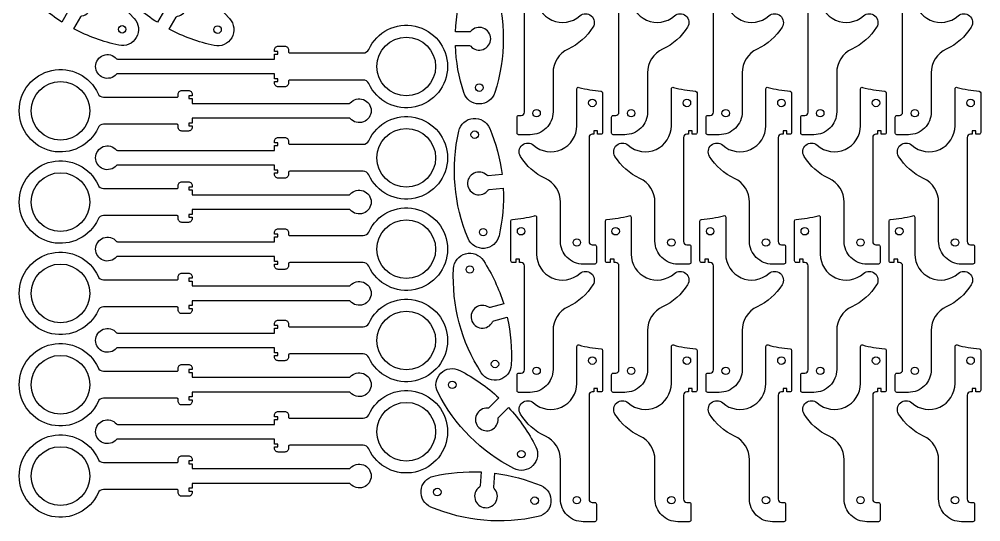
# Model space of a CAD drawing. Header units: millimetres. Extents: x -189 to 106, y -240 to 57.
# Drawn here: x -188.7 to 106.2, y -239.9 to -85.8 of the extents above; entities that cross this region are included whole.
import ezdxf

# ---------------------------------------------------------------- set-up
doc = ezdxf.new("R2010")
doc.units = ezdxf.units.MM
doc.layers.get('0').update_dxf_attribs({"linetype": 'CONTINUOUS'})

msp = doc.modelspace()

# ---------------------------------------------------------------- linework, layer by layer
for points in [[(-173.47, -82.99), (-175.62, -86.7, -0.068152), (-186.83, -77.27, -0.728869), (-182.06, -69.03, -0.156826), (-153.45, -85.59, -0.728869), (-158.21, -93.83, -0.068152), (-171.98, -88.81), (-169.83, -85.1, -0.217781), (-169.48, -84.85, 2.684924), (-173.43, -82.57, -0.217781)], [(-144.22, -83.08), (-146.37, -86.79, -0.068152), (-157.58, -77.35, -0.728869), (-152.81, -69.11, -0.156826), (-124.19, -85.67, -0.728869), (-128.96, -93.91, -0.068152), (-142.73, -88.89), (-140.58, -85.18, -0.217781), (-140.23, -84.93, 2.684924), (-144.18, -82.65, -0.217781)], [(-50.65, -89.72), (-54.93, -89.71, -0.068152), (-52.37, -75.29, -0.728869), (-42.85, -75.3, -0.156826), (-42.88, -108.36, -0.728869), (-52.4, -108.35, -0.068152), (-54.94, -93.92), (-50.65, -93.92, -0.217781), (-50.26, -94.1, 2.684924), (-50.26, -89.54, -0.217781)], [(-105.77, -96.18), (-83.22, -96.18, 0.294111), (-81.54, -95.1, -4.61673), (-81.54, -105.57, 0.294111), (-83.22, -104.48), (-105.77, -104.48, 0.414214), (-106.12, -104.83), (-106.12, -105.4, -0.414214), (-107.27, -106.55), (-109.27, -106.55, -0.414214), (-110.42, -105.4), (-110.42, -104.95), (-109.42, -104.95), (-109.42, -104.1), (-110.42, -104.1), (-110.42, -102.6), (-158.64, -102.6, 0.217781), (-158.91, -102.72, -2.684924), (-158.91, -97.95, 0.217781), (-158.64, -98.07), (-110.42, -98.07), (-110.42, -96.57), (-109.42, -96.57), (-109.42, -95.72), (-110.42, -95.72), (-110.42, -95.27, -0.414214), (-109.27, -94.12), (-107.27, -94.12, -0.414214), (-106.12, -95.27), (-106.12, -95.83, 0.414214)], [(-140.33, -118.06), (-162.88, -118.06, 0.294111), (-164.56, -119.14, -4.61673), (-164.56, -108.67, 0.294111), (-162.88, -109.76), (-140.33, -109.76, 0.414214), (-139.98, -109.41), (-139.98, -108.84, -0.414214), (-138.83, -107.69), (-136.83, -107.69, -0.414214), (-135.68, -108.84), (-135.68, -109.29), (-136.68, -109.29), (-136.68, -110.14), (-135.68, -110.14), (-135.68, -111.64), (-87.46, -111.64, 0.217781), (-87.2, -111.52, -2.684924), (-87.2, -116.29, 0.217781), (-87.46, -116.17), (-135.68, -116.17), (-135.68, -117.67), (-136.68, -117.67), (-136.68, -118.52), (-135.68, -118.52), (-135.68, -118.97, -0.414214), (-136.83, -120.12), (-138.83, -120.12, -0.414214), (-139.98, -118.97), (-139.98, -118.41, 0.414214)], [(-15.74, -160.93, -0.414214), (-22.74, -153.93), (-22.74, -141.93, 0.29191), (-27.37, -134.67, -0.145821), (-35.01, -127.91, -0.86276), (-30.98, -124.49, 0.643616), (-17.71, -118.5), (-17.71, -107.22, -0.494779), (-17.08, -106.73, 0.048614), (-10.29, -107.9, -0.393063), (-9.83, -108.4), (-9.83, -120.59, -0.414214), (-10.33, -121.09), (-11.33, -121.09), (-11.33, -120.09), (-12.47, -120.09), (-12.47, -121.09), (-12.97, -121.09, 0.414214), (-13.97, -122.09), (-13.97, -154.02, 0.414214), (-12.97, -155.02), (-12.21, -155.02, -0.414214), (-11.71, -155.52), (-11.71, -160.43, -0.414214), (-12.21, -160.93)], [(13.26, -160.93, -0.414214), (6.26, -153.93), (6.26, -141.93, 0.29191), (1.63, -134.67, -0.145821), (-6.01, -127.91, -0.86276), (-1.98, -124.49, 0.643616), (11.29, -118.5), (11.29, -107.22, -0.494779), (11.92, -106.73, 0.048614), (18.71, -107.9, -0.393063), (19.17, -108.4), (19.17, -120.59, -0.414214), (18.67, -121.09), (17.67, -121.09), (17.67, -120.09), (16.53, -120.09), (16.53, -121.09), (16.03, -121.09, 0.414214), (15.03, -122.09), (15.03, -154.02, 0.414214), (16.03, -155.02), (16.79, -155.02, -0.414214), (17.29, -155.52), (17.29, -160.43, -0.414214), (16.79, -160.93)], [(42.26, -160.93, -0.414214), (35.26, -153.93), (35.26, -141.93, 0.29191), (30.63, -134.67, -0.145821), (22.99, -127.91, -0.86276), (27.02, -124.49, 0.643616), (40.29, -118.5), (40.29, -107.22, -0.494779), (40.92, -106.73, 0.048614), (47.71, -107.9, -0.393063), (48.17, -108.4), (48.17, -120.59, -0.414214), (47.67, -121.09), (46.67, -121.09), (46.67, -120.09), (45.53, -120.09), (45.53, -121.09), (45.03, -121.09, 0.414214), (44.03, -122.09), (44.03, -154.02, 0.414214), (45.03, -155.02), (45.79, -155.02, -0.414214), (46.29, -155.52), (46.29, -160.43, -0.414214), (45.79, -160.93)], [(71.26, -160.93, -0.414214), (64.26, -153.93), (64.26, -141.93, 0.29191), (59.63, -134.67, -0.145821), (51.99, -127.91, -0.86276), (56.02, -124.49, 0.643616), (69.29, -118.5), (69.29, -107.22, -0.494779), (69.92, -106.73, 0.048614), (76.71, -107.9, -0.393063), (77.17, -108.4), (77.17, -120.59, -0.414214), (76.67, -121.09), (75.67, -121.09), (75.67, -120.09), (74.53, -120.09), (74.53, -121.09), (74.03, -121.09, 0.414214), (73.03, -122.09), (73.03, -154.02, 0.414214), (74.03, -155.02), (74.79, -155.02, -0.414214), (75.29, -155.52), (75.29, -160.43, -0.414214), (74.79, -160.93)], [(100.26, -160.93, -0.414214), (93.26, -153.93), (93.26, -141.93, 0.29191), (88.63, -134.67, -0.145821), (80.99, -127.91, -0.86276), (85.02, -124.49, 0.643616), (98.29, -118.5), (98.29, -107.22, -0.494779), (98.92, -106.73, 0.048614), (105.71, -107.9, -0.393063), (106.17, -108.4), (106.17, -120.59, -0.414214), (105.67, -121.09), (104.67, -121.09), (104.67, -120.09), (103.53, -120.09), (103.53, -121.09), (103.03, -121.09, 0.414214), (102.03, -122.09), (102.03, -154.02, 0.414214), (103.03, -155.02), (103.79, -155.02, -0.414214), (104.29, -155.52), (104.29, -160.43, -0.414214), (103.79, -160.93)], [(-105.77, -124.18), (-83.22, -124.18, 0.294111), (-81.54, -123.1, -4.61673), (-81.54, -133.57, 0.294111), (-83.22, -132.48), (-105.77, -132.48, 0.414214), (-106.12, -132.83), (-106.12, -133.4, -0.414214), (-107.27, -134.55), (-109.27, -134.55, -0.414214), (-110.42, -133.4), (-110.42, -132.95), (-109.42, -132.95), (-109.42, -132.1), (-110.42, -132.1), (-110.42, -130.6), (-158.64, -130.6, 0.217781), (-158.91, -130.72, -2.684924), (-158.91, -125.95, 0.217781), (-158.64, -126.07), (-110.42, -126.07), (-110.42, -124.57), (-109.42, -124.57), (-109.42, -123.72), (-110.42, -123.72), (-110.42, -123.27, -0.414214), (-109.27, -122.12), (-107.27, -122.12, -0.414214), (-106.12, -123.27), (-106.12, -123.83, 0.414214)], [(-44.55, -138.02), (-40.28, -137.65, -0.068152), (-41.58, -152.24, -0.728869), (-51.06, -153.06, -0.156826), (-53.91, -120.12, -0.728869), (-44.43, -119.3, -0.068152), (-40.64, -133.46), (-44.91, -133.83, -0.217781), (-45.32, -133.68, 2.684924), (-44.92, -138.23, -0.217781)], [(-140.33, -146.06), (-162.88, -146.06, 0.294111), (-164.56, -147.14, -4.61673), (-164.56, -136.67, 0.294111), (-162.88, -137.76), (-140.33, -137.76, 0.414214), (-139.98, -137.41), (-139.98, -136.84, -0.414214), (-138.83, -135.69), (-136.83, -135.69, -0.414214), (-135.68, -136.84), (-135.68, -137.29), (-136.68, -137.29), (-136.68, -138.14), (-135.68, -138.14), (-135.68, -139.64), (-87.46, -139.64, 0.217781), (-87.2, -139.52, -2.684924), (-87.2, -144.29, 0.217781), (-87.46, -144.17), (-135.68, -144.17), (-135.68, -145.67), (-136.68, -145.67), (-136.68, -146.52), (-135.68, -146.52), (-135.68, -146.97, -0.414214), (-136.83, -148.12), (-138.83, -148.12, -0.414214), (-139.98, -146.97), (-139.98, -146.41, 0.414214)], [(-105.77, -152.18), (-83.22, -152.18, 0.294111), (-81.54, -151.1, -4.61673), (-81.54, -161.57, 0.294111), (-83.22, -160.48), (-105.77, -160.48, 0.414214), (-106.12, -160.83), (-106.12, -161.4, -0.414214), (-107.27, -162.55), (-109.27, -162.55, -0.414214), (-110.42, -161.4), (-110.42, -160.95), (-109.42, -160.95), (-109.42, -160.1), (-110.42, -160.1), (-110.42, -158.6), (-158.64, -158.6, 0.217781), (-158.91, -158.72, -2.684924), (-158.91, -153.95, 0.217781), (-158.64, -154.07), (-110.42, -154.07), (-110.42, -152.57), (-109.42, -152.57), (-109.42, -151.72), (-110.42, -151.72), (-110.42, -151.27, -0.414214), (-109.27, -150.12), (-107.27, -150.12, -0.414214), (-106.12, -151.27), (-106.12, -151.83, 0.414214)], [(-25.02, -193.27, -0.414214), (-32.02, -200.27), (-35.56, -200.27, -0.414214), (-36.06, -199.77), (-36.06, -194.86, -0.414214), (-35.56, -194.36), (-34.8, -194.36, 0.414214), (-33.8, -193.36), (-33.8, -161.43, 0.414214), (-34.8, -160.43), (-35.3, -160.43), (-35.3, -159.43), (-36.44, -159.43), (-36.44, -160.43), (-37.44, -160.43, -0.414214), (-37.94, -159.93), (-37.94, -147.74, -0.393063), (-37.48, -147.24, 0.048614), (-30.69, -146.08, -0.494779), (-30.06, -146.56), (-30.06, -157.84, 0.643616), (-16.79, -163.83, -0.86276), (-12.76, -167.26, -0.145821), (-20.39, -174.01, 0.29191), (-25.02, -181.27)], [(3.98, -193.27, -0.414214), (-3.02, -200.27), (-6.56, -200.27, -0.414214), (-7.06, -199.77), (-7.06, -194.86, -0.414214), (-6.56, -194.36), (-5.8, -194.36, 0.414214), (-4.8, -193.36), (-4.8, -161.43, 0.414214), (-5.8, -160.43), (-6.3, -160.43), (-6.3, -159.43), (-7.44, -159.43), (-7.44, -160.43), (-8.44, -160.43, -0.414214), (-8.94, -159.93), (-8.94, -147.74, -0.393063), (-8.48, -147.24, 0.048614), (-1.69, -146.08, -0.494779), (-1.06, -146.56), (-1.06, -157.84, 0.643616), (12.21, -163.83, -0.86276), (16.24, -167.26, -0.145821), (8.61, -174.01, 0.29191), (3.98, -181.27)], [(32.98, -193.27, -0.414214), (25.98, -200.27), (22.44, -200.27, -0.414214), (21.94, -199.77), (21.94, -194.86, -0.414214), (22.44, -194.36), (23.2, -194.36, 0.414214), (24.2, -193.36), (24.2, -161.43, 0.414214), (23.2, -160.43), (22.7, -160.43), (22.7, -159.43), (21.56, -159.43), (21.56, -160.43), (20.56, -160.43, -0.414214), (20.06, -159.93), (20.06, -147.74, -0.393063), (20.52, -147.24, 0.048614), (27.31, -146.08, -0.494779), (27.94, -146.56), (27.94, -157.84, 0.643616), (41.21, -163.83, -0.86276), (45.24, -167.26, -0.145821), (37.61, -174.01, 0.29191), (32.98, -181.27)], [(61.98, -193.27, -0.414214), (54.98, -200.27), (51.44, -200.27, -0.414214), (50.94, -199.77), (50.94, -194.86, -0.414214), (51.44, -194.36), (52.2, -194.36, 0.414214), (53.2, -193.36), (53.2, -161.43, 0.414214), (52.2, -160.43), (51.7, -160.43), (51.7, -159.43), (50.56, -159.43), (50.56, -160.43), (49.56, -160.43, -0.414214), (49.06, -159.93), (49.06, -147.74, -0.393063), (49.52, -147.24, 0.048614), (56.31, -146.08, -0.494779), (56.94, -146.56), (56.94, -157.84, 0.643616), (70.21, -163.83, -0.86276), (74.24, -167.26, -0.145821), (66.61, -174.01, 0.29191), (61.98, -181.27)], [(90.98, -193.27, -0.414214), (83.98, -200.27), (80.44, -200.27, -0.414214), (79.94, -199.77), (79.94, -194.86, -0.414214), (80.44, -194.36), (81.2, -194.36, 0.414214), (82.2, -193.36), (82.2, -161.43, 0.414214), (81.2, -160.43), (80.7, -160.43), (80.7, -159.43), (79.56, -159.43), (79.56, -160.43), (78.56, -160.43, -0.414214), (78.06, -159.93), (78.06, -147.74, -0.393063), (78.52, -147.24, 0.048614), (85.31, -146.08, -0.494779), (85.94, -146.56), (85.94, -157.84, 0.643616), (99.21, -163.83, -0.86276), (103.24, -167.26, -0.145821), (95.61, -174.01, 0.29191), (90.98, -181.27)], [(-140.33, -174.06), (-162.88, -174.06, 0.294111), (-164.56, -175.14, -4.61673), (-164.56, -164.67, 0.294111), (-162.88, -165.76), (-140.33, -165.76, 0.414214), (-139.98, -165.41), (-139.98, -164.84, -0.414214), (-138.83, -163.69), (-136.83, -163.69, -0.414214), (-135.68, -164.84), (-135.68, -165.29), (-136.68, -165.29), (-136.68, -166.14), (-135.68, -166.14), (-135.68, -167.64), (-87.46, -167.64, 0.217781), (-87.2, -167.52, -2.684924), (-87.2, -172.29, 0.217781), (-87.46, -172.17), (-135.68, -172.17), (-135.68, -173.67), (-136.68, -173.67), (-136.68, -174.52), (-135.68, -174.52), (-135.68, -174.97, -0.414214), (-136.83, -176.12), (-138.83, -176.12, -0.414214), (-139.98, -174.97), (-139.98, -174.41, 0.414214)], [(-43.21, -178.32), (-39.07, -177.21, -0.068152), (-37.81, -191.81, -0.728869), (-47.01, -194.26, -0.156826), (-55.53, -162.32, -0.728869), (-46.34, -159.87, -0.068152), (-40.15, -173.15), (-44.29, -174.25, -0.217781), (-44.71, -174.18, 2.684924), (-43.54, -178.59, -0.217781)], [(-105.77, -180.18), (-83.22, -180.18, 0.294111), (-81.54, -179.1, -4.61673), (-81.54, -189.57, 0.294111), (-83.22, -188.48), (-105.77, -188.48, 0.414214), (-106.12, -188.83), (-106.12, -189.4, -0.414214), (-107.27, -190.55), (-109.27, -190.55, -0.414214), (-110.42, -189.4), (-110.42, -188.95), (-109.42, -188.95), (-109.42, -188.1), (-110.42, -188.1), (-110.42, -186.6), (-158.64, -186.6, 0.217781), (-158.91, -186.72, -2.684924), (-158.91, -181.95, 0.217781), (-158.64, -182.07), (-110.42, -182.07), (-110.42, -180.57), (-109.42, -180.57), (-109.42, -179.72), (-110.42, -179.72), (-110.42, -179.27, -0.414214), (-109.27, -178.12), (-107.27, -178.12, -0.414214), (-106.12, -179.27), (-106.12, -179.83, 0.414214)], [(-140.33, -202.06), (-162.88, -202.06, 0.294111), (-164.56, -203.14, -4.61673), (-164.56, -192.67, 0.294111), (-162.88, -193.76), (-140.33, -193.76, 0.414214), (-139.98, -193.41), (-139.98, -192.84, -0.414214), (-138.83, -191.69), (-136.83, -191.69, -0.414214), (-135.68, -192.84), (-135.68, -193.29), (-136.68, -193.29), (-136.68, -194.14), (-135.68, -194.14), (-135.68, -195.64), (-87.46, -195.64, 0.217781), (-87.2, -195.52, -2.684924), (-87.2, -200.29, 0.217781), (-87.46, -200.17), (-135.68, -200.17), (-135.68, -201.67), (-136.68, -201.67), (-136.68, -202.52), (-135.68, -202.52), (-135.68, -202.97, -0.414214), (-136.83, -204.12), (-138.83, -204.12, -0.414214), (-139.98, -202.97), (-139.98, -202.41, 0.414214)], [(-15.74, -239.93, -0.414214), (-22.74, -232.93), (-22.74, -220.93, 0.29191), (-27.37, -213.67, -0.145821), (-35.01, -206.91, -0.86276), (-30.98, -203.49, 0.643616), (-17.71, -197.5), (-17.71, -186.22, -0.494779), (-17.08, -185.73, 0.048614), (-10.29, -186.9, -0.393063), (-9.83, -187.4), (-9.83, -199.59, -0.414214), (-10.33, -200.09), (-11.33, -200.09), (-11.33, -199.09), (-12.47, -199.09), (-12.47, -200.09), (-12.97, -200.09, 0.414214), (-13.97, -201.09), (-13.97, -233.02, 0.414214), (-12.97, -234.02), (-12.21, -234.02, -0.414214), (-11.71, -234.52), (-11.71, -239.43, -0.414214), (-12.21, -239.93)], [(13.26, -239.93, -0.414214), (6.26, -232.93), (6.26, -220.93, 0.29191), (1.63, -213.67, -0.145821), (-6.01, -206.91, -0.86276), (-1.98, -203.49, 0.643616), (11.29, -197.5), (11.29, -186.22, -0.494779), (11.92, -185.73, 0.048614), (18.71, -186.9, -0.393063), (19.17, -187.4), (19.17, -199.59, -0.414214), (18.67, -200.09), (17.67, -200.09), (17.67, -199.09), (16.53, -199.09), (16.53, -200.09), (16.03, -200.09, 0.414214), (15.03, -201.09), (15.03, -233.02, 0.414214), (16.03, -234.02), (16.79, -234.02, -0.414214), (17.29, -234.52), (17.29, -239.43, -0.414214), (16.79, -239.93)], [(42.26, -239.93, -0.414214), (35.26, -232.93), (35.26, -220.93, 0.29191), (30.63, -213.67, -0.145821), (22.99, -206.91, -0.86276), (27.02, -203.49, 0.643616), (40.29, -197.5), (40.29, -186.22, -0.494779), (40.92, -185.73, 0.048614), (47.71, -186.9, -0.393063), (48.17, -187.4), (48.17, -199.59, -0.414214), (47.67, -200.09), (46.67, -200.09), (46.67, -199.09), (45.53, -199.09), (45.53, -200.09), (45.03, -200.09, 0.414214), (44.03, -201.09), (44.03, -233.02, 0.414214), (45.03, -234.02), (45.79, -234.02, -0.414214), (46.29, -234.52), (46.29, -239.43, -0.414214), (45.79, -239.93)], [(71.26, -239.93, -0.414214), (64.26, -232.93), (64.26, -220.93, 0.29191), (59.63, -213.67, -0.145821), (51.99, -206.91, -0.86276), (56.02, -203.49, 0.643616), (69.29, -197.5), (69.29, -186.22, -0.494779), (69.92, -185.73, 0.048614), (76.71, -186.9, -0.393063), (77.17, -187.4), (77.17, -199.59, -0.414214), (76.67, -200.09), (75.67, -200.09), (75.67, -199.09), (74.53, -199.09), (74.53, -200.09), (74.03, -200.09, 0.414214), (73.03, -201.09), (73.03, -233.02, 0.414214), (74.03, -234.02), (74.79, -234.02, -0.414214), (75.29, -234.52), (75.29, -239.43, -0.414214), (74.79, -239.93)], [(100.26, -239.93, -0.414214), (93.26, -232.93), (93.26, -220.93, 0.29191), (88.63, -213.67, -0.145821), (80.99, -206.91, -0.86276), (85.02, -203.49, 0.643616), (98.29, -197.5), (98.29, -186.22, -0.494779), (98.92, -185.73, 0.048614), (105.71, -186.9, -0.393063), (106.17, -187.4), (106.17, -199.59, -0.414214), (105.67, -200.09), (104.67, -200.09), (104.67, -199.09), (103.53, -199.09), (103.53, -200.09), (103.03, -200.09, 0.414214), (102.03, -201.09), (102.03, -233.02, 0.414214), (103.03, -234.02), (103.79, -234.02, -0.414214), (104.29, -234.52), (104.29, -239.43, -0.414214), (103.79, -239.93)], [(-41.7, -207.92), (-38.66, -204.89, -0.068152), (-30.28, -216.91, -0.728869), (-37.02, -223.63, -0.156826), (-60.37, -200.23, -0.728869), (-53.63, -193.51, -0.068152), (-41.63, -201.92), (-44.67, -204.95, -0.217781), (-45.07, -205.1, 2.684924), (-41.85, -208.32, -0.217781)], [(-105.77, -208.18), (-83.22, -208.18, 0.294111), (-81.54, -207.1, -4.61673), (-81.54, -217.57, 0.294111), (-83.22, -216.48), (-105.77, -216.48, 0.414214), (-106.12, -216.83), (-106.12, -217.4, -0.414214), (-107.27, -218.55), (-109.27, -218.55, -0.414214), (-110.42, -217.4), (-110.42, -216.95), (-109.42, -216.95), (-109.42, -216.1), (-110.42, -216.1), (-110.42, -214.6), (-158.64, -214.6, 0.217781), (-158.91, -214.72, -2.684924), (-158.91, -209.95, 0.217781), (-158.64, -210.07), (-110.42, -210.07), (-110.42, -208.57), (-109.42, -208.57), (-109.42, -207.72), (-110.42, -207.72), (-110.42, -207.27, -0.414214), (-109.27, -206.12), (-107.27, -206.12, -0.414214), (-106.12, -207.27), (-106.12, -207.83, 0.414214)], [(-140.33, -230.06), (-162.88, -230.06, 0.294111), (-164.56, -231.14, -4.61673), (-164.56, -220.67, 0.294111), (-162.88, -221.76), (-140.33, -221.76, 0.414214), (-139.98, -221.41), (-139.98, -220.84, -0.414214), (-138.83, -219.69), (-136.83, -219.69, -0.414214), (-135.68, -220.84), (-135.68, -221.29), (-136.68, -221.29), (-136.68, -222.14), (-135.68, -222.14), (-135.68, -223.64), (-87.46, -223.64, 0.217781), (-87.2, -223.52, -2.684924), (-87.2, -228.29, 0.217781), (-87.46, -228.17), (-135.68, -228.17), (-135.68, -229.67), (-136.68, -229.67), (-136.68, -230.52), (-135.68, -230.52), (-135.68, -230.97, -0.414214), (-136.83, -232.12), (-138.83, -232.12, -0.414214), (-139.98, -230.97), (-139.98, -230.41, 0.414214)], [(-43.21, -229.31), (-42.84, -225.04, -0.068152), (-28.69, -228.85, -0.728869), (-29.53, -238.34, -0.156826), (-62.46, -235.42, -0.728869), (-61.62, -225.94, -0.068152), (-47.02, -224.67), (-47.4, -228.94, -0.217781), (-47.61, -229.31, 2.684924), (-43.07, -229.71, -0.217781)]]:
    msp.add_lwpolyline(points, format="xyb", close=True)
for points in [[(-30.06, -78.84, 0.643616), (-16.79, -84.83, -0.86276), (-12.76, -88.26, -0.145821), (-20.39, -95.01, 0.29191), (-25.02, -102.27), (-25.02, -114.27, -0.414214), (-32.02, -121.27), (-35.56, -121.27, -0.414214), (-36.06, -120.77), (-36.06, -115.86, -0.414214), (-35.56, -115.36), (-34.8, -115.36, 0.414214), (-33.8, -114.36), (-33.8, -82.43, 0.414214)], [(-1.06, -78.84, 0.643616), (12.21, -84.83, -0.86276), (16.24, -88.26, -0.145821), (8.61, -95.01, 0.29191), (3.98, -102.27), (3.98, -114.27, -0.414214), (-3.02, -121.27), (-6.56, -121.27, -0.414214), (-7.06, -120.77), (-7.06, -115.86, -0.414214), (-6.56, -115.36), (-5.8, -115.36, 0.414214), (-4.8, -114.36), (-4.8, -82.43, 0.414214)], [(27.94, -78.84, 0.643616), (41.21, -84.83, -0.86276), (45.24, -88.26, -0.145821), (37.61, -95.01, 0.29191), (32.98, -102.27), (32.98, -114.27, -0.414214), (25.98, -121.27), (22.44, -121.27, -0.414214), (21.94, -120.77), (21.94, -115.86, -0.414214), (22.44, -115.36), (23.2, -115.36, 0.414214), (24.2, -114.36), (24.2, -82.43, 0.414214)], [(56.94, -78.84, 0.643616), (70.21, -84.83, -0.86276), (74.24, -88.26, -0.145821), (66.61, -95.01, 0.29191), (61.98, -102.27), (61.98, -114.27, -0.414214), (54.98, -121.27), (51.44, -121.27, -0.414214), (50.94, -120.77), (50.94, -115.86, -0.414214), (51.44, -115.36), (52.2, -115.36, 0.414214), (53.2, -114.36), (53.2, -82.43, 0.414214)], [(85.94, -78.84, 0.643616), (99.21, -84.83, -0.86276), (103.24, -88.26, -0.145821), (95.61, -95.01, 0.29191), (90.98, -102.27), (90.98, -114.27, -0.414214), (83.98, -121.27), (80.44, -121.27, -0.414214), (79.94, -120.77), (79.94, -115.86, -0.414214), (80.44, -115.36), (81.2, -115.36, 0.414214), (82.2, -114.36), (82.2, -82.43, 0.414214)]]:
    msp.add_lwpolyline(points, format="xyb")
for centre, radius in [((-157.16, -88.94), 1.15), ((-127.9, -89.02), 1.15), ((-70.02, -100.33), 9), ((-176.08, -113.91), 9), ((-47.64, -106.82), 1.15), ((-12.96, -111.51), 1.15), ((16.04, -111.51), 1.15), ((45.04, -111.51), 1.15), ((74.04, -111.51), 1.15), ((103.04, -111.51), 1.15), ((-30.06, -114.66), 1.15), ((-1.06, -114.66), 1.15), ((27.94, -114.66), 1.15), ((56.94, -114.66), 1.15), ((85.94, -114.66), 1.15), ((-70.02, -128.33), 9), ((-49.04, -121.24), 1.15), ((-176.08, -141.91), 9), ((-70.02, -156.33), 9), ((-46.45, -151.13), 1.15), ((-34.81, -150.85), 1.15), ((-5.81, -150.85), 1.15), ((23.19, -150.85), 1.15), ((52.19, -150.85), 1.15), ((81.19, -150.85), 1.15), ((-17.71, -154.31), 1.15), ((11.29, -154.31), 1.15), ((40.29, -154.31), 1.15), ((69.29, -154.31), 1.15), ((98.29, -154.31), 1.15), ((-176.08, -169.91), 9), ((-50.54, -162.57), 1.15), ((-70.02, -184.33), 9), ((-176.08, -197.91), 9), ((-42.81, -191.56), 1.15), ((-12.96, -190.51), 1.15), ((16.04, -190.51), 1.15), ((45.04, -190.51), 1.15), ((74.04, -190.51), 1.15), ((103.04, -190.51), 1.15), ((-30.06, -193.66), 1.15), ((-1.06, -193.66), 1.15), ((27.94, -193.66), 1.15), ((56.94, -193.66), 1.15), ((85.94, -193.66), 1.15), ((-55.92, -197.95), 1.15), ((-70.02, -212.33), 9), ((-176.08, -225.91), 9), ((-34.73, -219.19), 1.15), ((-60.52, -230.82), 1.15), ((-30.63, -233.46), 1.15), ((-17.71, -233.31), 1.15), ((11.29, -233.31), 1.15), ((40.29, -233.31), 1.15), ((69.29, -233.31), 1.15), ((98.29, -233.31), 1.15)]:
    msp.add_circle(centre, radius)

doc.saveas('drawing.dxf')
